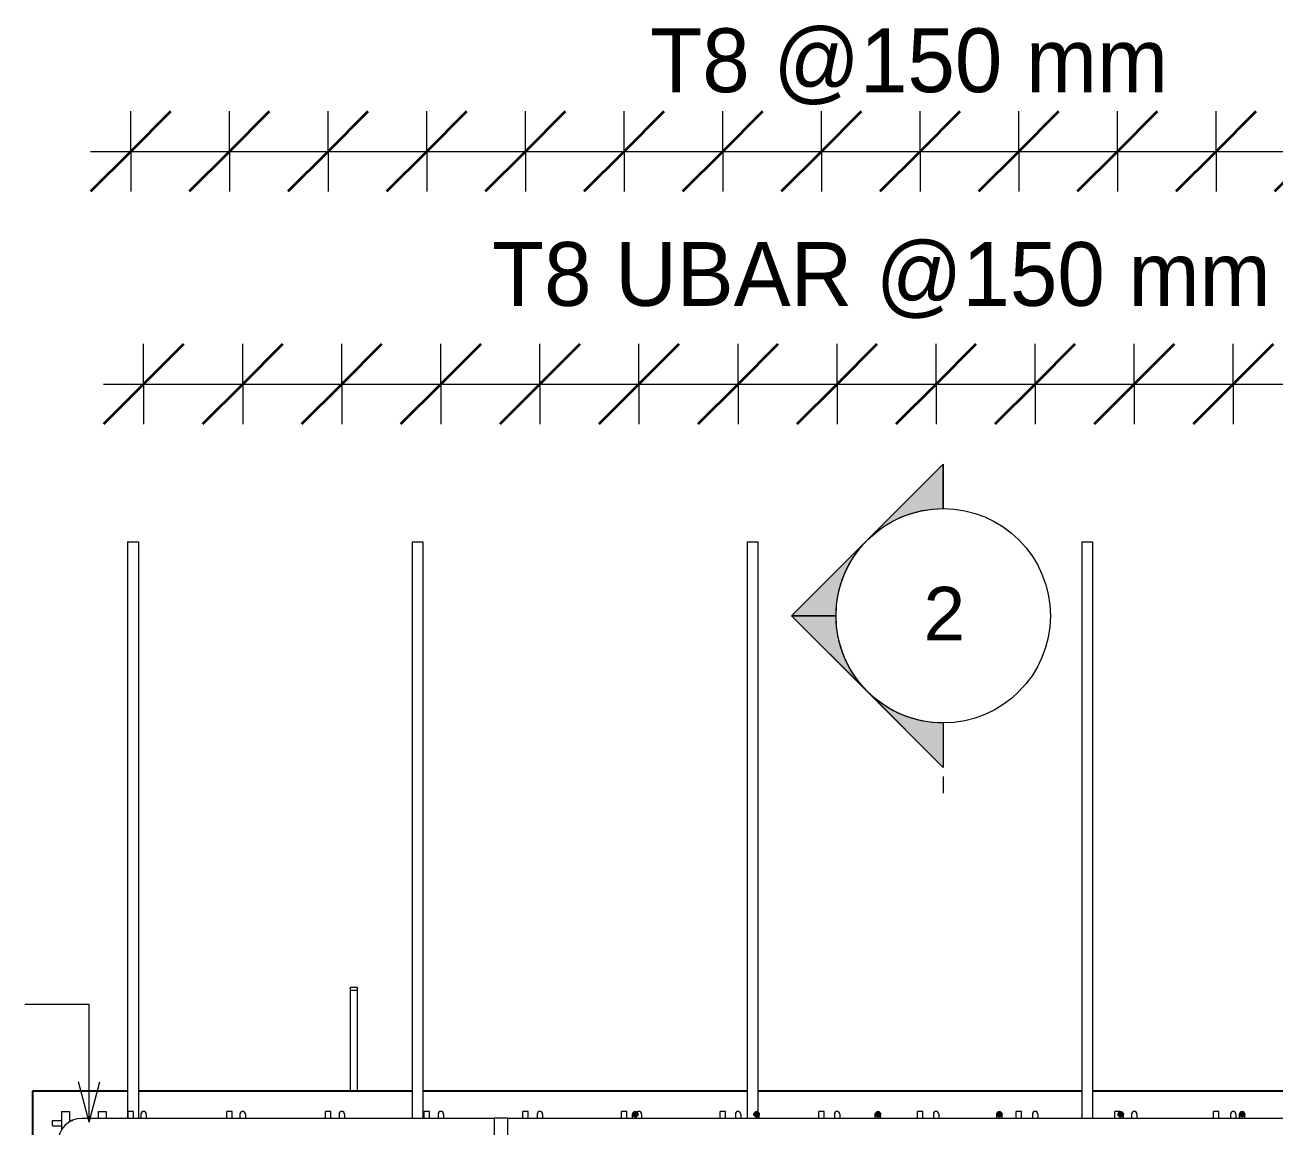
# Model space of a CAD drawing. Header units: millimetres. Extents: x -6138 to 17183, y 2886 to 77066.
# Drawn here: x -4212 to -2346, y 6148 to 7791 of the extents above; entities that cross this region are included whole.
import ezdxf

# ---------------------------------------------------------------- set-up
doc = ezdxf.new("R2010")
doc.units = ezdxf.units.MM
for name, color, linetype, lineweight in [('A-ANNO-DIMS', 211, 'Continuous', 9), ('A-ANNO-DIMS-40', 211, 'Continuous', 9), ('A-GENM', 13, 'Continuous', 18), ('A-WALL', 113, 'Continuous', 25), ('G-ANNO-SYMB', 111, 'Continuous', 9), ('S-RBAR', 171, 'Continuous', 18), ('S-RBAR-IDEN', 171, 'Continuous', 9)]:
    doc.layers.add(name, color=color, linetype=linetype, lineweight=lineweight)
doc.styles.add('Arial', font='arial.ttf', dxfattribs={"height": 80})
doc.styles.add('Nirmala UI', font='Nirmala.ttf', dxfattribs={"height": 95.25})
doc.dimstyles.new('Arc_Length_-_2_5mm_Arial', dxfattribs={"dimscale": 304.8, "dimtxt": 100.546939, "dimasz": 0.393701, "dimexe": 0.19685, "dimexo": 0.0625, "dimgap": 0.229659, "dimtad": 1, "dimdec": 0, "dimzin": 0, "dimdsep": 46, "dimtxsty": 'Arial', "dimblk1": 'OBLIQUE', "dimblk2": 'OBLIQUE', "dimsah": 1, "dimcen": 0.09, "dimdle": 0.19685, "dimazin": 0, "dimtfac": 1, "dimtdec": 4, "dimtix": 1, "dimtmove": 0, "dimatfit": 3, "dimfxl": 0.19685, "dimfxlon": 1, "dimtvp": 1, "dimtolj": 1, "dimtzin": 0, "dimarcsym": 2})
doc.dimstyles.new('Arc_Length_-_2_5mm_Arial_1', dxfattribs={"dimscale": 304.8, "dimtxt": 100.546939, "dimasz": 0.393701, "dimexe": 0.19685, "dimexo": 0.0625, "dimgap": 0.229659, "dimtad": 1, "dimdec": 0, "dimzin": 0, "dimdsep": 46, "dimtxsty": 'Nirmala UI', "dimblk1": 'OBLIQUE', "dimblk2": 'OBLIQUE', "dimsah": 1, "dimcen": 0.09, "dimdle": 0.19685, "dimazin": 0, "dimtfac": 1, "dimtdec": 4, "dimtix": 1, "dimtmove": 0, "dimatfit": 3, "dimfxl": 0.19685, "dimfxlon": 1, "dimtvp": 1, "dimtolj": 1, "dimtzin": 0, "dimarcsym": 2})

# ---------------------------------------------------------------- blocks, each defined once
blk = doc.blocks.new('RR spread anchor face based - RR-SA-2_5-250-614728-Elevation Front 1')
at = {"layer": 'A-GENM'}
for p, q in [((-3725.4, 6350), (-3725.4, 6355)), ((-3725.4, 6355), (-3715.4, 6355)), ((-3725.4, 6199.7), (-3725.4, 6350)), ((-3715.4, 6350), (-3725.4, 6350)), ((-3715.4, 6355), (-3715.4, 6350)), ((-3715.4, 6350), (-3715.4, 6199.7))]:
    blk.add_line(p, q, dxfattribs=at)
blk = doc.blocks.new('Detail View - M_Section Head - Filled SHOP DWG-600895-Elevation Front 1')
at = {"layer": 'G-ANNO-SYMB'}
h = blk.add_hatch(color=256, dxfattribs=at)
edge = h.paths.add_edge_path()
edge.add_line((-1452, 4670.2), (-1385.7, 4670.2))
edge.add_arc((-1225.7, 4670.2), 160, 180, 225)
edge.add_line((-1338.8, 4557.1), (-1452, 4670.2))
h = blk.add_hatch(color=256, dxfattribs=at)
edge = h.paths.add_edge_path()
edge.add_line((-999.4, 4670.2), (-1112.6, 4557.1))
edge.add_arc((-1225.7, 4670.2), 160, 315, 360)
edge.add_line((-1065.7, 4670.2), (-999.4, 4670.2))
h = blk.add_hatch(color=256, dxfattribs=at)
edge = h.paths.add_edge_path()
edge.add_line((-1225.7, 4443.9), (-1338.8, 4557.1))
edge.add_arc((-1225.7, 4670.2), 160, 225, 270)
edge.add_line((-1225.7, 4510.2), (-1225.7, 4443.9))
h = blk.add_hatch(color=256, dxfattribs=at)
edge = h.paths.add_edge_path()
edge.add_line((-1225.7, 4443.9), (-1225.7, 4510.2))
edge.add_arc((-1225.7, 4670.2), 160, 270, 315)
edge.add_line((-1112.6, 4557.1), (-1225.7, 4443.9))
for p, q in [((-1225.7, 4443.9), (-1452, 4670.2)), ((-1385.7, 4670.2), (-1452, 4670.2)), ((-1452, 4670.2), (-1338.8, 4557.1)), ((-1385.7, 4670.2), (-1452, 4670.2)), ((-1225.7, 4443.9), (-999.4, 4670.2)), ((-1112.6, 4557.1), (-999.4, 4670.2)), ((-1065.7, 4670.2), (-999.4, 4670.2)), ((-999.4, 4670.2), (-1065.7, 4670.2)), ((-1338.8, 4557.1), (-1225.7, 4443.9)), ((-1225.7, 4443.9), (-1112.6, 4557.1)), ((-1225.7, 4510.2), (-1225.7, 4443.9)), ((-1225.7, 4443.9), (-1225.7, 4510.2))]:
    blk.add_line(p, q, dxfattribs=at)
for start, end in [(360, 180), (180, 360), (180, 225), (315, 0), (225, 270), (270, 315)]:
    blk.add_arc((-1225.7, 4670.2), 160, start, end, dxfattribs=at)
blk = doc.blocks.new('DIMBLOCK1-Elevation Front 1')
at = {"layer": 'A-ANNO-DIMS-40', "lineweight": 35}
for p, q in [((-4034.5, 7255.1), (-3974.5, 7315.1)), ((-3886.6, 7255.1), (-3826.6, 7315.1)), ((-4034.5, 7255.1), (-4094.5, 7195.1)), ((-3886.6, 7255.1), (-3946.6, 7195.1))]:
    blk.add_line(p, q, dxfattribs=at)
at = {"layer": 'A-ANNO-DIMS-40'}
for p, q in [((-4034.5, 7255.1), (-4034.5, 7315.1)), ((-3886.6, 7255.1), (-3886.6, 7315.1)), ((-4094.5, 7255.1), (-3886.6, 7255.1)), ((-4034.5, 7255.1), (-4034.5, 7195.1)), ((-3886.6, 7255.1), (-3886.6, 7195.1))]:
    blk.add_line(p, q, dxfattribs=at)
blk = doc.blocks.new('_Oblique')
at = {"color": 0, "linetype": 'ByBlock', "lineweight": -2}
blk.add_line((-0.5, -0.5), (0.5, 0.5), dxfattribs=at)
blk = doc.blocks.new('DIMBLOCK2-Elevation Front 1')
at = {"layer": 'A-ANNO-DIMS-40', "lineweight": 35}
for p, q in [((-3886.6, 7255.1), (-3826.6, 7315.1)), ((-3738.6, 7255.1), (-3678.6, 7315.1)), ((-3886.6, 7255.1), (-3946.6, 7195.1)), ((-3738.6, 7255.1), (-3798.6, 7195.1))]:
    blk.add_line(p, q, dxfattribs=at)
at = {"layer": 'A-ANNO-DIMS-40'}
for p, q in [((-3886.6, 7255.1), (-3886.6, 7315.1)), ((-3738.6, 7255.1), (-3738.6, 7315.1)), ((-3886.6, 7255.1), (-3738.6, 7255.1)), ((-3886.6, 7255.1), (-3886.6, 7195.1)), ((-3738.6, 7255.1), (-3738.6, 7195.1))]:
    blk.add_line(p, q, dxfattribs=at)
blk = doc.blocks.new('DIMBLOCK3-Elevation Front 1')
at = {"layer": 'A-ANNO-DIMS-40', "lineweight": 35}
for p, q in [((-3738.6, 7255.1), (-3678.6, 7315.1)), ((-3590.7, 7255.1), (-3530.7, 7315.1)), ((-3738.6, 7255.1), (-3798.6, 7195.1)), ((-3590.7, 7255.1), (-3650.7, 7195.1))]:
    blk.add_line(p, q, dxfattribs=at)
at = {"layer": 'A-ANNO-DIMS-40'}
for p, q in [((-3738.6, 7255.1), (-3738.6, 7315.1)), ((-3590.7, 7255.1), (-3590.7, 7315.1)), ((-3738.6, 7255.1), (-3590.7, 7255.1)), ((-3738.6, 7255.1), (-3738.6, 7195.1)), ((-3590.7, 7255.1), (-3590.7, 7195.1))]:
    blk.add_line(p, q, dxfattribs=at)
blk = doc.blocks.new('DIMBLOCK4-Elevation Front 1')
at = {"layer": 'A-ANNO-DIMS-40', "lineweight": 35}
for p, q in [((-3590.7, 7255.1), (-3530.7, 7315.1)), ((-3442.8, 7255.1), (-3382.8, 7315.1)), ((-3590.7, 7255.1), (-3650.7, 7195.1)), ((-3442.8, 7255.1), (-3502.8, 7195.1))]:
    blk.add_line(p, q, dxfattribs=at)
at = {"layer": 'A-ANNO-DIMS-40'}
for p, q in [((-3590.7, 7255.1), (-3590.7, 7315.1)), ((-3442.8, 7255.1), (-3442.8, 7315.1)), ((-3590.7, 7255.1), (-3442.8, 7255.1)), ((-3590.7, 7255.1), (-3590.7, 7195.1)), ((-3442.8, 7255.1), (-3442.8, 7195.1))]:
    blk.add_line(p, q, dxfattribs=at)
blk = doc.blocks.new('DIMBLOCK5-Elevation Front 1')
at = {"layer": 'A-ANNO-DIMS-40', "lineweight": 35}
for p, q in [((-3442.8, 7255.1), (-3382.8, 7315.1)), ((-3294.9, 7255.1), (-3234.9, 7315.1)), ((-3442.8, 7255.1), (-3502.8, 7195.1)), ((-3294.9, 7255.1), (-3354.9, 7195.1))]:
    blk.add_line(p, q, dxfattribs=at)
at = {"layer": 'A-ANNO-DIMS-40'}
for p, q in [((-3442.8, 7255.1), (-3442.8, 7315.1)), ((-3294.9, 7255.1), (-3294.9, 7315.1)), ((-3442.8, 7255.1), (-3294.9, 7255.1)), ((-3442.8, 7255.1), (-3442.8, 7195.1)), ((-3294.9, 7255.1), (-3294.9, 7195.1))]:
    blk.add_line(p, q, dxfattribs=at)
blk = doc.blocks.new('DIMBLOCK6-Elevation Front 1')
at = {"layer": 'A-ANNO-DIMS-40', "lineweight": 35}
for p, q in [((-3294.9, 7255.1), (-3234.9, 7315.1)), ((-3146.9, 7255.1), (-3086.9, 7315.1)), ((-3294.9, 7255.1), (-3354.9, 7195.1)), ((-3146.9, 7255.1), (-3206.9, 7195.1))]:
    blk.add_line(p, q, dxfattribs=at)
at = {"layer": 'A-ANNO-DIMS-40'}
for p, q in [((-3294.9, 7255.1), (-3294.9, 7315.1)), ((-3146.9, 7255.1), (-3146.9, 7315.1)), ((-3294.9, 7255.1), (-3146.9, 7255.1)), ((-3294.9, 7255.1), (-3294.9, 7195.1)), ((-3146.9, 7255.1), (-3146.9, 7195.1))]:
    blk.add_line(p, q, dxfattribs=at)
blk = doc.blocks.new('DIMBLOCK7-Elevation Front 1')
at = {"layer": 'A-ANNO-DIMS-40', "lineweight": 35}
for p, q in [((-3146.9, 7255.1), (-3086.9, 7315.1)), ((-2999, 7255.1), (-2939, 7315.1)), ((-3146.9, 7255.1), (-3206.9, 7195.1)), ((-2999, 7255.1), (-3059, 7195.1))]:
    blk.add_line(p, q, dxfattribs=at)
at = {"layer": 'A-ANNO-DIMS-40'}
for p, q in [((-3146.9, 7255.1), (-3146.9, 7315.1)), ((-2999, 7255.1), (-2999, 7315.1)), ((-3146.9, 7255.1), (-2999, 7255.1)), ((-3146.9, 7255.1), (-3146.9, 7195.1)), ((-2999, 7255.1), (-2999, 7195.1))]:
    blk.add_line(p, q, dxfattribs=at)
blk = doc.blocks.new('DIMBLOCK8-Elevation Front 1')
at = {"layer": 'A-ANNO-DIMS-40', "lineweight": 35}
for p, q in [((-2999, 7255.1), (-2939, 7315.1)), ((-2851.1, 7255.1), (-2791.1, 7315.1)), ((-2999, 7255.1), (-3059, 7195.1)), ((-2851.1, 7255.1), (-2911.1, 7195.1))]:
    blk.add_line(p, q, dxfattribs=at)
at = {"layer": 'A-ANNO-DIMS-40'}
for p, q in [((-2999, 7255.1), (-2999, 7315.1)), ((-2851.1, 7255.1), (-2851.1, 7315.1)), ((-2999, 7255.1), (-2851.1, 7255.1)), ((-2999, 7255.1), (-2999, 7195.1)), ((-2851.1, 7255.1), (-2851.1, 7195.1))]:
    blk.add_line(p, q, dxfattribs=at)
blk = doc.blocks.new('DIMBLOCK9-Elevation Front 1')
at = {"layer": 'A-ANNO-DIMS-40', "lineweight": 35}
for p, q in [((-2851.1, 7255.1), (-2791.1, 7315.1)), ((-2703.2, 7255.1), (-2643.2, 7315.1)), ((-2851.1, 7255.1), (-2911.1, 7195.1)), ((-2703.2, 7255.1), (-2763.2, 7195.1))]:
    blk.add_line(p, q, dxfattribs=at)
at = {"layer": 'A-ANNO-DIMS-40'}
for p, q in [((-2851.1, 7255.1), (-2851.1, 7315.1)), ((-2703.2, 7255.1), (-2703.2, 7315.1)), ((-2851.1, 7255.1), (-2703.2, 7255.1)), ((-2851.1, 7255.1), (-2851.1, 7195.1)), ((-2703.2, 7255.1), (-2703.2, 7195.1))]:
    blk.add_line(p, q, dxfattribs=at)
blk = doc.blocks.new('DIMBLOCK10-Elevation Front 1')
at = {"layer": 'A-ANNO-DIMS-40', "lineweight": 35}
for p, q in [((-2703.2, 7255.1), (-2643.2, 7315.1)), ((-2555.2, 7255.1), (-2495.2, 7315.1)), ((-2703.2, 7255.1), (-2763.2, 7195.1)), ((-2555.2, 7255.1), (-2615.2, 7195.1))]:
    blk.add_line(p, q, dxfattribs=at)
at = {"layer": 'A-ANNO-DIMS-40'}
for p, q in [((-2703.2, 7255.1), (-2703.2, 7315.1)), ((-2555.2, 7255.1), (-2555.2, 7315.1)), ((-2703.2, 7255.1), (-2555.2, 7255.1)), ((-2703.2, 7255.1), (-2703.2, 7195.1)), ((-2555.2, 7255.1), (-2555.2, 7195.1))]:
    blk.add_line(p, q, dxfattribs=at)
blk = doc.blocks.new('DIMBLOCK11-Elevation Front 1')
at = {"layer": 'A-ANNO-DIMS-40', "lineweight": 35}
for p, q in [((-2555.2, 7255.1), (-2495.2, 7315.1)), ((-2407.3, 7255.1), (-2347.3, 7315.1)), ((-2555.2, 7255.1), (-2615.2, 7195.1)), ((-2407.3, 7255.1), (-2467.3, 7195.1))]:
    blk.add_line(p, q, dxfattribs=at)
at = {"layer": 'A-ANNO-DIMS-40'}
for p, q in [((-2555.2, 7255.1), (-2555.2, 7315.1)), ((-2407.3, 7255.1), (-2407.3, 7315.1)), ((-2555.2, 7255.1), (-2407.3, 7255.1)), ((-2555.2, 7255.1), (-2555.2, 7195.1)), ((-2407.3, 7255.1), (-2407.3, 7195.1))]:
    blk.add_line(p, q, dxfattribs=at)
blk = doc.blocks.new('DIMBLOCK12-Elevation Front 1')
at = {"layer": 'A-ANNO-DIMS-40', "lineweight": 35}
for p, q in [((-2407.3, 7255.1), (-2347.3, 7315.1)), ((-2259.4, 7255.1), (-2199.4, 7315.1)), ((-2407.3, 7255.1), (-2467.3, 7195.1)), ((-2259.4, 7255.1), (-2319.4, 7195.1))]:
    blk.add_line(p, q, dxfattribs=at)
at = {"layer": 'A-ANNO-DIMS-40'}
for p, q in [((-2407.3, 7255.1), (-2407.3, 7315.1)), ((-2259.4, 7255.1), (-2259.4, 7315.1)), ((-2407.3, 7255.1), (-2259.4, 7255.1)), ((-2407.3, 7255.1), (-2407.3, 7195.1)), ((-2259.4, 7255.1), (-2259.4, 7195.1))]:
    blk.add_line(p, q, dxfattribs=at)
blk = doc.blocks.new('DIMBLOCK17-Elevation Front 1')
at = {"layer": 'A-ANNO-DIMS-40', "lineweight": 35}
for p, q in [((-4034.5, 7255.1), (-3974.5, 7315.1)), ((-3886.6, 7255.1), (-3826.6, 7315.1)), ((-3738.6, 7255.1), (-3678.6, 7315.1)), ((-3590.7, 7255.1), (-3530.7, 7315.1)), ((-3442.8, 7255.1), (-3382.8, 7315.1)), ((-3294.9, 7255.1), (-3234.9, 7315.1)), ((-3146.9, 7255.1), (-3086.9, 7315.1)), ((-2999, 7255.1), (-2939, 7315.1)), ((-2851.1, 7255.1), (-2791.1, 7315.1)), ((-2703.2, 7255.1), (-2643.2, 7315.1)), ((-2555.2, 7255.1), (-2495.2, 7315.1)), ((-2407.3, 7255.1), (-2347.3, 7315.1)), ((-2259.4, 7255.1), (-2199.4, 7315.1)), ((-2111.5, 7255.1), (-2051.5, 7315.1)), ((-1963.5, 7255.1), (-1903.5, 7315.1)), ((-1815.6, 7255.1), (-1755.6, 7315.1)), ((-1667.7, 7255.1), (-1607.7, 7315.1)), ((-4034.5, 7255.1), (-4094.5, 7195.1)), ((-3886.6, 7255.1), (-3946.6, 7195.1)), ((-3738.6, 7255.1), (-3798.6, 7195.1)), ((-3590.7, 7255.1), (-3650.7, 7195.1)), ((-3442.8, 7255.1), (-3502.8, 7195.1)), ((-3294.9, 7255.1), (-3354.9, 7195.1)), ((-3146.9, 7255.1), (-3206.9, 7195.1)), ((-2999, 7255.1), (-3059, 7195.1)), ((-2851.1, 7255.1), (-2911.1, 7195.1)), ((-2703.2, 7255.1), (-2763.2, 7195.1)), ((-2555.2, 7255.1), (-2615.2, 7195.1)), ((-2407.3, 7255.1), (-2467.3, 7195.1)), ((-2259.4, 7255.1), (-2319.4, 7195.1)), ((-2111.5, 7255.1), (-2171.5, 7195.1)), ((-1963.5, 7255.1), (-2023.5, 7195.1)), ((-1815.6, 7255.1), (-1875.6, 7195.1)), ((-1667.7, 7255.1), (-1727.7, 7195.1))]:
    blk.add_line(p, q, dxfattribs=at)
at = {"layer": 'A-ANNO-DIMS-40'}
for p, q in [((-4034.5, 7255.1), (-4034.5, 7315.1)), ((-3886.6, 7255.1), (-3886.6, 7315.1)), ((-3738.6, 7255.1), (-3738.6, 7315.1)), ((-3590.7, 7255.1), (-3590.7, 7315.1)), ((-3442.8, 7255.1), (-3442.8, 7315.1)), ((-3294.9, 7255.1), (-3294.9, 7315.1)), ((-3146.9, 7255.1), (-3146.9, 7315.1)), ((-2999, 7255.1), (-2999, 7315.1)), ((-2851.1, 7255.1), (-2851.1, 7315.1)), ((-2703.2, 7255.1), (-2703.2, 7315.1)), ((-2555.2, 7255.1), (-2555.2, 7315.1)), ((-2407.3, 7255.1), (-2407.3, 7315.1)), ((-2259.4, 7255.1), (-2259.4, 7315.1)), ((-2111.5, 7255.1), (-2111.5, 7315.1)), ((-1963.5, 7255.1), (-1963.5, 7315.1)), ((-1815.6, 7255.1), (-1815.6, 7315.1)), ((-1667.7, 7255.1), (-1667.7, 7315.1)), ((-4094.5, 7255.1), (-1607.7, 7255.1)), ((-4094.5, 7255.1), (-3886.6, 7255.1)), ((-4034.5, 7255.1), (-4034.5, 7195.1)), ((-3886.6, 7255.1), (-3738.6, 7255.1)), ((-3886.6, 7255.1), (-3886.6, 7195.1)), ((-3738.6, 7255.1), (-3590.7, 7255.1)), ((-3738.6, 7255.1), (-3738.6, 7195.1)), ((-3590.7, 7255.1), (-3442.8, 7255.1)), ((-3590.7, 7255.1), (-3590.7, 7195.1)), ((-3442.8, 7255.1), (-3294.9, 7255.1)), ((-3442.8, 7255.1), (-3442.8, 7195.1)), ((-3294.9, 7255.1), (-3146.9, 7255.1)), ((-3294.9, 7255.1), (-3294.9, 7195.1)), ((-3146.9, 7255.1), (-2999, 7255.1)), ((-3146.9, 7255.1), (-3146.9, 7195.1)), ((-2999, 7255.1), (-2851.1, 7255.1)), ((-2999, 7255.1), (-2999, 7195.1)), ((-2851.1, 7255.1), (-2703.2, 7255.1)), ((-2851.1, 7255.1), (-2851.1, 7195.1)), ((-2703.2, 7255.1), (-2555.2, 7255.1)), ((-2703.2, 7255.1), (-2703.2, 7195.1)), ((-2555.2, 7255.1), (-2407.3, 7255.1)), ((-2555.2, 7255.1), (-2555.2, 7195.1)), ((-2407.3, 7255.1), (-2259.4, 7255.1)), ((-2407.3, 7255.1), (-2407.3, 7195.1)), ((-2259.4, 7255.1), (-2111.5, 7255.1)), ((-2259.4, 7255.1), (-2259.4, 7195.1)), ((-2111.5, 7255.1), (-1963.5, 7255.1)), ((-2111.5, 7255.1), (-2111.5, 7195.1)), ((-1963.5, 7255.1), (-1815.6, 7255.1)), ((-1963.5, 7255.1), (-1963.5, 7195.1)), ((-1815.6, 7255.1), (-1607.7, 7255.1)), ((-1815.6, 7255.1), (-1815.6, 7195.1)), ((-1667.7, 7255.1), (-1667.7, 7195.1))]:
    blk.add_line(p, q, dxfattribs=at)
blk = doc.blocks.new('_None')
blk = doc.blocks.new('DIMBLOCK18-Elevation Front 1')
at = {"layer": 'A-ANNO-DIMS-40', "lineweight": 35}
for p, q in [((-4053.7, 7602.5), (-3993.7, 7662.5)), ((-3906.4, 7602.5), (-3846.4, 7662.5)), ((-4053.7, 7602.5), (-4113.7, 7542.5)), ((-3906.4, 7602.5), (-3966.4, 7542.5))]:
    blk.add_line(p, q, dxfattribs=at)
at = {"layer": 'A-ANNO-DIMS-40'}
for p, q in [((-4053.7, 7602.5), (-4053.7, 7662.5)), ((-3906.4, 7602.5), (-3906.4, 7662.5)), ((-4113.7, 7602.5), (-3906.4, 7602.5)), ((-4053.7, 7602.5), (-4053.7, 7542.5)), ((-3906.4, 7602.5), (-3906.4, 7542.5))]:
    blk.add_line(p, q, dxfattribs=at)
blk = doc.blocks.new('DIMBLOCK19-Elevation Front 1')
at = {"layer": 'A-ANNO-DIMS-40', "lineweight": 35}
for p, q in [((-3906.4, 7602.5), (-3846.4, 7662.5)), ((-3759, 7602.5), (-3699, 7662.5)), ((-3906.4, 7602.5), (-3966.4, 7542.5)), ((-3759, 7602.5), (-3819, 7542.5))]:
    blk.add_line(p, q, dxfattribs=at)
at = {"layer": 'A-ANNO-DIMS-40'}
for p, q in [((-3906.4, 7602.5), (-3906.4, 7662.5)), ((-3759, 7602.5), (-3759, 7662.5)), ((-3906.4, 7602.5), (-3759, 7602.5)), ((-3906.4, 7602.5), (-3906.4, 7542.5)), ((-3759, 7602.5), (-3759, 7542.5))]:
    blk.add_line(p, q, dxfattribs=at)
blk = doc.blocks.new('DIMBLOCK20-Elevation Front 1')
at = {"layer": 'A-ANNO-DIMS-40', "lineweight": 35}
for p, q in [((-3759, 7602.5), (-3699, 7662.5)), ((-3611.7, 7602.5), (-3551.7, 7662.5)), ((-3759, 7602.5), (-3819, 7542.5)), ((-3611.7, 7602.5), (-3671.7, 7542.5))]:
    blk.add_line(p, q, dxfattribs=at)
at = {"layer": 'A-ANNO-DIMS-40'}
for p, q in [((-3759, 7602.5), (-3759, 7662.5)), ((-3611.7, 7602.5), (-3611.7, 7662.5)), ((-3759, 7602.5), (-3611.7, 7602.5)), ((-3759, 7602.5), (-3759, 7542.5)), ((-3611.7, 7602.5), (-3611.7, 7542.5))]:
    blk.add_line(p, q, dxfattribs=at)
blk = doc.blocks.new('DIMBLOCK21-Elevation Front 1')
at = {"layer": 'A-ANNO-DIMS-40', "lineweight": 35}
for p, q in [((-3611.7, 7602.5), (-3551.7, 7662.5)), ((-3464.4, 7602.5), (-3404.4, 7662.5)), ((-3611.7, 7602.5), (-3671.7, 7542.5)), ((-3464.4, 7602.5), (-3524.4, 7542.5))]:
    blk.add_line(p, q, dxfattribs=at)
at = {"layer": 'A-ANNO-DIMS-40'}
for p, q in [((-3611.7, 7602.5), (-3611.7, 7662.5)), ((-3464.4, 7602.5), (-3464.4, 7662.5)), ((-3611.7, 7602.5), (-3464.4, 7602.5)), ((-3611.7, 7602.5), (-3611.7, 7542.5)), ((-3464.4, 7602.5), (-3464.4, 7542.5))]:
    blk.add_line(p, q, dxfattribs=at)
blk = doc.blocks.new('DIMBLOCK22-Elevation Front 1')
at = {"layer": 'A-ANNO-DIMS-40', "lineweight": 35}
for p, q in [((-3464.4, 7602.5), (-3404.4, 7662.5)), ((-3317, 7602.5), (-3257, 7662.5)), ((-3464.4, 7602.5), (-3524.4, 7542.5)), ((-3317, 7602.5), (-3377, 7542.5))]:
    blk.add_line(p, q, dxfattribs=at)
at = {"layer": 'A-ANNO-DIMS-40'}
for p, q in [((-3464.4, 7602.5), (-3464.4, 7662.5)), ((-3317, 7602.5), (-3317, 7662.5)), ((-3464.4, 7602.5), (-3317, 7602.5)), ((-3464.4, 7602.5), (-3464.4, 7542.5)), ((-3317, 7602.5), (-3317, 7542.5))]:
    blk.add_line(p, q, dxfattribs=at)
blk = doc.blocks.new('DIMBLOCK23-Elevation Front 1')
at = {"layer": 'A-ANNO-DIMS-40', "lineweight": 35}
for p, q in [((-3317, 7602.5), (-3257, 7662.5)), ((-3169.7, 7602.5), (-3109.7, 7662.5)), ((-3317, 7602.5), (-3377, 7542.5)), ((-3169.7, 7602.5), (-3229.7, 7542.5))]:
    blk.add_line(p, q, dxfattribs=at)
at = {"layer": 'A-ANNO-DIMS-40'}
for p, q in [((-3317, 7602.5), (-3317, 7662.5)), ((-3169.7, 7602.5), (-3169.7, 7662.5)), ((-3317, 7602.5), (-3169.7, 7602.5)), ((-3317, 7602.5), (-3317, 7542.5)), ((-3169.7, 7602.5), (-3169.7, 7542.5))]:
    blk.add_line(p, q, dxfattribs=at)
blk = doc.blocks.new('DIMBLOCK24-Elevation Front 1')
at = {"layer": 'A-ANNO-DIMS-40', "lineweight": 35}
for p, q in [((-3169.7, 7602.5), (-3109.7, 7662.5)), ((-3022.4, 7602.5), (-2962.4, 7662.5)), ((-3169.7, 7602.5), (-3229.7, 7542.5)), ((-3022.4, 7602.5), (-3082.4, 7542.5))]:
    blk.add_line(p, q, dxfattribs=at)
at = {"layer": 'A-ANNO-DIMS-40'}
for p, q in [((-3169.7, 7602.5), (-3169.7, 7662.5)), ((-3022.4, 7602.5), (-3022.4, 7662.5)), ((-3169.7, 7602.5), (-3022.4, 7602.5)), ((-3169.7, 7602.5), (-3169.7, 7542.5)), ((-3022.4, 7602.5), (-3022.4, 7542.5))]:
    blk.add_line(p, q, dxfattribs=at)
blk = doc.blocks.new('DIMBLOCK25-Elevation Front 1')
at = {"layer": 'A-ANNO-DIMS-40', "lineweight": 35}
for p, q in [((-3022.4, 7602.5), (-2962.4, 7662.5)), ((-2875, 7602.5), (-2815, 7662.5)), ((-3022.4, 7602.5), (-3082.4, 7542.5)), ((-2875, 7602.5), (-2935, 7542.5))]:
    blk.add_line(p, q, dxfattribs=at)
at = {"layer": 'A-ANNO-DIMS-40'}
for p, q in [((-3022.4, 7602.5), (-3022.4, 7662.5)), ((-2875, 7602.5), (-2875, 7662.5)), ((-3022.4, 7602.5), (-2875, 7602.5)), ((-3022.4, 7602.5), (-3022.4, 7542.5)), ((-2875, 7602.5), (-2875, 7542.5))]:
    blk.add_line(p, q, dxfattribs=at)
blk = doc.blocks.new('DIMBLOCK26-Elevation Front 1')
at = {"layer": 'A-ANNO-DIMS-40', "lineweight": 35}
for p, q in [((-2875, 7602.5), (-2815, 7662.5)), ((-2727.7, 7602.5), (-2667.7, 7662.5)), ((-2875, 7602.5), (-2935, 7542.5)), ((-2727.7, 7602.5), (-2787.7, 7542.5))]:
    blk.add_line(p, q, dxfattribs=at)
at = {"layer": 'A-ANNO-DIMS-40'}
for p, q in [((-2875, 7602.5), (-2875, 7662.5)), ((-2727.7, 7602.5), (-2727.7, 7662.5)), ((-2875, 7602.5), (-2727.7, 7602.5)), ((-2875, 7602.5), (-2875, 7542.5)), ((-2727.7, 7602.5), (-2727.7, 7542.5))]:
    blk.add_line(p, q, dxfattribs=at)
blk = doc.blocks.new('DIMBLOCK27-Elevation Front 1')
at = {"layer": 'A-ANNO-DIMS-40', "lineweight": 35}
for p, q in [((-2727.7, 7602.5), (-2667.7, 7662.5)), ((-2580.3, 7602.5), (-2520.3, 7662.5)), ((-2727.7, 7602.5), (-2787.7, 7542.5)), ((-2580.3, 7602.5), (-2640.3, 7542.5))]:
    blk.add_line(p, q, dxfattribs=at)
at = {"layer": 'A-ANNO-DIMS-40'}
for p, q in [((-2727.7, 7602.5), (-2727.7, 7662.5)), ((-2580.3, 7602.5), (-2580.3, 7662.5)), ((-2727.7, 7602.5), (-2580.3, 7602.5)), ((-2727.7, 7602.5), (-2727.7, 7542.5)), ((-2580.3, 7602.5), (-2580.3, 7542.5))]:
    blk.add_line(p, q, dxfattribs=at)
blk = doc.blocks.new('DIMBLOCK28-Elevation Front 1')
at = {"layer": 'A-ANNO-DIMS-40', "lineweight": 35}
for p, q in [((-2580.3, 7602.5), (-2520.3, 7662.5)), ((-2433, 7602.5), (-2373, 7662.5)), ((-2580.3, 7602.5), (-2640.3, 7542.5)), ((-2433, 7602.5), (-2493, 7542.5))]:
    blk.add_line(p, q, dxfattribs=at)
at = {"layer": 'A-ANNO-DIMS-40'}
for p, q in [((-2580.3, 7602.5), (-2580.3, 7662.5)), ((-2433, 7602.5), (-2433, 7662.5)), ((-2580.3, 7602.5), (-2433, 7602.5)), ((-2580.3, 7602.5), (-2580.3, 7542.5)), ((-2433, 7602.5), (-2433, 7542.5))]:
    blk.add_line(p, q, dxfattribs=at)
blk = doc.blocks.new('DIMBLOCK29-Elevation Front 1')
at = {"layer": 'A-ANNO-DIMS-40', "lineweight": 35}
for p, q in [((-2433, 7602.5), (-2373, 7662.5)), ((-2285.7, 7602.5), (-2225.7, 7662.5)), ((-2433, 7602.5), (-2493, 7542.5)), ((-2285.7, 7602.5), (-2345.7, 7542.5))]:
    blk.add_line(p, q, dxfattribs=at)
at = {"layer": 'A-ANNO-DIMS-40'}
for p, q in [((-2433, 7602.5), (-2433, 7662.5)), ((-2285.7, 7602.5), (-2285.7, 7662.5)), ((-2433, 7602.5), (-2285.7, 7602.5)), ((-2433, 7602.5), (-2433, 7542.5)), ((-2285.7, 7602.5), (-2285.7, 7542.5))]:
    blk.add_line(p, q, dxfattribs=at)
blk = doc.blocks.new('DIMBLOCK34-Elevation Front 1')
at = {"layer": 'A-ANNO-DIMS-40', "lineweight": 35}
for p, q in [((-4053.7, 7602.5), (-3993.7, 7662.5)), ((-3906.4, 7602.5), (-3846.4, 7662.5)), ((-3759, 7602.5), (-3699, 7662.5)), ((-3611.7, 7602.5), (-3551.7, 7662.5)), ((-3464.4, 7602.5), (-3404.4, 7662.5)), ((-3317, 7602.5), (-3257, 7662.5)), ((-3169.7, 7602.5), (-3109.7, 7662.5)), ((-3022.4, 7602.5), (-2962.4, 7662.5)), ((-2875, 7602.5), (-2815, 7662.5)), ((-2727.7, 7602.5), (-2667.7, 7662.5)), ((-2580.3, 7602.5), (-2520.3, 7662.5)), ((-2433, 7602.5), (-2373, 7662.5)), ((-2285.7, 7602.5), (-2225.7, 7662.5)), ((-2138.3, 7602.5), (-2078.3, 7662.5)), ((-1991, 7602.5), (-1931, 7662.5)), ((-1843.6, 7602.5), (-1783.6, 7662.5)), ((-1696.3, 7602.5), (-1636.3, 7662.5)), ((-4053.7, 7602.5), (-4113.7, 7542.5)), ((-3906.4, 7602.5), (-3966.4, 7542.5)), ((-3759, 7602.5), (-3819, 7542.5)), ((-3611.7, 7602.5), (-3671.7, 7542.5)), ((-3464.4, 7602.5), (-3524.4, 7542.5)), ((-3317, 7602.5), (-3377, 7542.5)), ((-3169.7, 7602.5), (-3229.7, 7542.5)), ((-3022.4, 7602.5), (-3082.4, 7542.5)), ((-2875, 7602.5), (-2935, 7542.5)), ((-2727.7, 7602.5), (-2787.7, 7542.5)), ((-2580.3, 7602.5), (-2640.3, 7542.5)), ((-2433, 7602.5), (-2493, 7542.5)), ((-2285.7, 7602.5), (-2345.7, 7542.5)), ((-2138.3, 7602.5), (-2198.3, 7542.5)), ((-1991, 7602.5), (-2051, 7542.5)), ((-1843.6, 7602.5), (-1903.6, 7542.5)), ((-1696.3, 7602.5), (-1756.3, 7542.5))]:
    blk.add_line(p, q, dxfattribs=at)
at = {"layer": 'A-ANNO-DIMS-40'}
for p, q in [((-4053.7, 7602.5), (-4053.7, 7662.5)), ((-3906.4, 7602.5), (-3906.4, 7662.5)), ((-3759, 7602.5), (-3759, 7662.5)), ((-3611.7, 7602.5), (-3611.7, 7662.5)), ((-3464.4, 7602.5), (-3464.4, 7662.5)), ((-3317, 7602.5), (-3317, 7662.5)), ((-3169.7, 7602.5), (-3169.7, 7662.5)), ((-3022.4, 7602.5), (-3022.4, 7662.5)), ((-2875, 7602.5), (-2875, 7662.5)), ((-2727.7, 7602.5), (-2727.7, 7662.5)), ((-2580.3, 7602.5), (-2580.3, 7662.5)), ((-2433, 7602.5), (-2433, 7662.5)), ((-2285.7, 7602.5), (-2285.7, 7662.5)), ((-2138.3, 7602.5), (-2138.3, 7662.5)), ((-1991, 7602.5), (-1991, 7662.5)), ((-1843.6, 7602.5), (-1843.6, 7662.5)), ((-1696.3, 7602.5), (-1696.3, 7662.5)), ((-4113.7, 7602.5), (-1636.3, 7602.5)), ((-4113.7, 7602.5), (-3906.4, 7602.5)), ((-4053.7, 7602.5), (-4053.7, 7542.5)), ((-3906.4, 7602.5), (-3759, 7602.5)), ((-3906.4, 7602.5), (-3906.4, 7542.5)), ((-3759, 7602.5), (-3611.7, 7602.5)), ((-3759, 7602.5), (-3759, 7542.5)), ((-3611.7, 7602.5), (-3464.4, 7602.5)), ((-3611.7, 7602.5), (-3611.7, 7542.5)), ((-3464.4, 7602.5), (-3317, 7602.5)), ((-3464.4, 7602.5), (-3464.4, 7542.5)), ((-3317, 7602.5), (-3169.7, 7602.5)), ((-3317, 7602.5), (-3317, 7542.5)), ((-3169.7, 7602.5), (-3022.4, 7602.5)), ((-3169.7, 7602.5), (-3169.7, 7542.5)), ((-3022.4, 7602.5), (-2875, 7602.5)), ((-3022.4, 7602.5), (-3022.4, 7542.5)), ((-2875, 7602.5), (-2727.7, 7602.5)), ((-2875, 7602.5), (-2875, 7542.5)), ((-2727.7, 7602.5), (-2580.3, 7602.5)), ((-2727.7, 7602.5), (-2727.7, 7542.5)), ((-2580.3, 7602.5), (-2433, 7602.5)), ((-2580.3, 7602.5), (-2580.3, 7542.5)), ((-2433, 7602.5), (-2285.7, 7602.5)), ((-2433, 7602.5), (-2433, 7542.5)), ((-2285.7, 7602.5), (-2138.3, 7602.5)), ((-2285.7, 7602.5), (-2285.7, 7542.5)), ((-2138.3, 7602.5), (-1991, 7602.5)), ((-2138.3, 7602.5), (-2138.3, 7542.5)), ((-1991, 7602.5), (-1843.6, 7602.5)), ((-1991, 7602.5), (-1991, 7542.5)), ((-1843.6, 7602.5), (-1636.3, 7602.5)), ((-1843.6, 7602.5), (-1843.6, 7542.5)), ((-1696.3, 7602.5), (-1696.3, 7542.5))]:
    blk.add_line(p, q, dxfattribs=at)

msp = doc.modelspace()

# ---------------------------------------------------------------- hatches: boundary and pattern name
at = {"layer": 'S-RBAR'}
for points in [[(-3300.4, 6161.3), (-3296.4, 6165.3), (-3300.4, 6169.3), (-3304.4, 6165.3)], [(-3119.1, 6161.3), (-3115.1, 6165.3), (-3119.1, 6169.3), (-3123.1, 6165.3)], [(-2937.9, 6161.3), (-2933.9, 6165.3), (-2937.9, 6169.3), (-2941.9, 6165.3)], [(-2756.6, 6161.3), (-2752.6, 6165.3), (-2756.6, 6169.3), (-2760.6, 6165.3)], [(-2575.4, 6161.3), (-2571.4, 6165.3), (-2575.4, 6169.3), (-2579.4, 6165.3)], [(-2394.1, 6161.3), (-2390.1, 6165.3), (-2394.1, 6169.3), (-2398.1, 6165.3)]]:
    msp.add_hatch(color=256, dxfattribs=at).paths.add_polyline_path(points)
h = msp.add_hatch(color=256, dxfattribs=at)
edge = h.paths.add_edge_path()
edge.add_arc((-3300.4, 6165.3), 4, 0, 360)
h = msp.add_hatch(color=256, dxfattribs=at)
edge = h.paths.add_edge_path()
edge.add_arc((-3119.1, 6165.3), 4, 0, 360)
h = msp.add_hatch(color=256, dxfattribs=at)
edge = h.paths.add_edge_path()
edge.add_arc((-2937.9, 6165.3), 4, 0, 360)
h = msp.add_hatch(color=256, dxfattribs=at)
edge = h.paths.add_edge_path()
edge.add_arc((-2756.6, 6165.3), 4, 0, 360)
h = msp.add_hatch(color=256, dxfattribs=at)
edge = h.paths.add_edge_path()
edge.add_arc((-2575.4, 6165.3), 4, 0, 360)
h = msp.add_hatch(color=256, dxfattribs=at)
edge = h.paths.add_edge_path()
edge.add_arc((-2394.1, 6165.3), 4, 0, 360)

# ---------------------------------------------------------------- linework, layer by layer
at = {"layer": 'A-WALL'}
for p, q in [((-4058.4, 6199.7), (-4200.4, 6199.7)), ((-4200.4, 6199.7), (-4200.4, 3269.7)), ((-3633.4, 6199.7), (-4042.4, 6199.7)), ((-3133.5, 6199.7), (-3617.4, 6199.7)), ((-2633.4, 6199.7), (-3117.4, 6199.7)), ((-2133.4, 6199.7), (-2617.4, 6199.7))]:
    msp.add_line(p, q, dxfattribs=at)
at = {"layer": 'G-ANNO-SYMB'}
msp.add_line((-2840.5, 6669.4), (-2840.5, 6644.7), dxfattribs=at)
at = {"layer": 'S-RBAR'}
for p, q in [((-4058.4, 7019.8), (-4058.4, 6159.2)), ((-4058.4, 7019.8), (-4042.4, 7019.8)), ((-4042.4, 7019.8), (-4042.4, 6159.2)), ((-3633.4, 7019.8), (-3633.4, 6159.2)), ((-3633.4, 7019.8), (-3617.4, 7019.8)), ((-3617.4, 7019.8), (-3617.4, 6159.2)), ((-3133.4, 7019.8), (-3133.4, 6159.2)), ((-3133.4, 7019.8), (-3117.4, 7019.8)), ((-3117.4, 7019.8), (-3117.4, 6168.6)), ((-2633.4, 7019.8), (-2633.4, 6159.2)), ((-2633.4, 7019.8), (-2617.4, 7019.8)), ((-2617.4, 7019.8), (-2617.4, 6159.2)), ((-4170.4, 6156.3), (-4157.4, 6156.3)), ((-4170.4, 6148.3), (-4170.4, 6156.3)), ((-4157.4, 6169.7), (-4157.4, 6141.7)), ((-4157.4, 6169.7), (-4145.4, 6169.7)), ((-4145.4, 6169.7), (-4145.4, 6153.8)), ((-4145.4, 6156.3), (-4140, 6156.3)), ((-3510.4, 6159.2), (-4126.6, 6159.2)), ((-4102.4, 6169.7), (-4102.4, 6159.2)), ((-4102.4, 6169.7), (-4090.4, 6169.7)), ((-4090.4, 6169.7), (-4090.4, 6159.2)), ((-4049.7, 6169.7), (-4057.7, 6169.7)), ((-4057.7, 6159.2), (-4057.7, 6169.7)), ((-4049.7, 6159.2), (-4049.7, 6169.7)), ((-4038.5, 6165.7), (-4038.5, 6159.3)), ((-4030.5, 6165.7), (-4030.5, 6159.3)), ((-3902.4, 6169.7), (-3910.4, 6169.7)), ((-3910.4, 6159.2), (-3910.4, 6169.7)), ((-3902.4, 6159.2), (-3902.4, 6169.7)), ((-3890.6, 6165.7), (-3890.6, 6159.3)), ((-3882.6, 6165.7), (-3882.6, 6159.3)), ((-3755, 6169.7), (-3763, 6169.7)), ((-3763, 6159.2), (-3763, 6169.7)), ((-3755, 6159.2), (-3755, 6169.7)), ((-3742.6, 6165.7), (-3742.6, 6159.3)), ((-3734.6, 6165.7), (-3734.6, 6159.3)), ((-3607.7, 6169.7), (-3615.7, 6169.7)), ((-3615.7, 6159.2), (-3615.7, 6169.7)), ((-3607.7, 6159.2), (-3607.7, 6169.7)), ((-3594.7, 6165.7), (-3594.7, 6159.3)), ((-3586.7, 6165.7), (-3586.7, 6159.3)), ((-3490.4, 6159.7), (-3510.4, 6159.7)), ((-3510.4, 5679.2), (-3510.4, 6159.7)), ((-3490.4, 5679.2), (-3490.4, 6159.7)), ((-1660.4, 6159.2), (-3490.4, 6159.2)), ((-3460.4, 6169.7), (-3468.4, 6169.7)), ((-3468.4, 6159.2), (-3468.4, 6169.7)), ((-3460.4, 6159.2), (-3460.4, 6169.7)), ((-3446.8, 6165.7), (-3446.8, 6159.3)), ((-3438.8, 6165.7), (-3438.8, 6159.3)), ((-3313, 6169.7), (-3321, 6169.7)), ((-3321, 6159.2), (-3321, 6169.7)), ((-3313, 6159.2), (-3313, 6169.7)), ((-3300.4, 6169.3), (-3304.4, 6165.3)), ((-3304.4, 6159.4), (-3304.4, 6165.3)), ((-3304.4, 6165.3), (-3300.4, 6161.3)), ((-3296.4, 6165.3), (-3300.4, 6169.3)), ((-3300.4, 6161.3), (-3296.4, 6165.3)), ((-3298.9, 6165.7), (-3298.9, 6159.3)), ((-3290.9, 6165.7), (-3290.9, 6159.3)), ((-3165.7, 6169.7), (-3173.7, 6169.7)), ((-3173.7, 6159.2), (-3173.7, 6169.7)), ((-3165.7, 6159.2), (-3165.7, 6169.7)), ((-3150.9, 6165.7), (-3150.9, 6159.3)), ((-3142.9, 6165.7), (-3142.9, 6159.3)), ((-3119.1, 6169.3), (-3123.1, 6165.3)), ((-3123.1, 6164.1), (-3123.1, 6165.3)), ((-3123.1, 6165.3), (-3119.1, 6161.3)), ((-3115.1, 6165.3), (-3119.1, 6169.3)), ((-3119.1, 6161.3), (-3115.1, 6165.3)), ((-3117.4, 6162.7), (-3117.4, 6159.2)), ((-3115.1, 6159.4), (-3115.1, 6165.3)), ((-3018.4, 6169.7), (-3026.4, 6169.7)), ((-3026.4, 6159.2), (-3026.4, 6169.7)), ((-3018.4, 6159.2), (-3018.4, 6169.7)), ((-3003, 6165.7), (-3003, 6159.3)), ((-2995, 6165.7), (-2995, 6159.3)), ((-2937.9, 6169.3), (-2941.9, 6165.3)), ((-2941.9, 6159.4), (-2941.9, 6165.3)), ((-2941.9, 6165.3), (-2937.9, 6161.3)), ((-2933.9, 6165.3), (-2937.9, 6169.3)), ((-2937.9, 6161.3), (-2933.9, 6165.3)), ((-2933.9, 6159.4), (-2933.9, 6165.3)), ((-2871, 6169.7), (-2879, 6169.7)), ((-2879, 6159.2), (-2879, 6169.7)), ((-2871, 6159.2), (-2871, 6169.7)), ((-2855.1, 6165.7), (-2855.1, 6159.3)), ((-2847.1, 6165.7), (-2847.1, 6159.3)), ((-2756.6, 6169.3), (-2760.6, 6165.3)), ((-2760.6, 6159.4), (-2760.6, 6165.3)), ((-2760.6, 6165.3), (-2756.6, 6161.3)), ((-2752.6, 6165.3), (-2756.6, 6169.3)), ((-2756.6, 6161.3), (-2752.6, 6165.3)), ((-2752.6, 6159.4), (-2752.6, 6165.3)), ((-2723.7, 6169.7), (-2731.7, 6169.7)), ((-2731.7, 6159.2), (-2731.7, 6169.7)), ((-2723.7, 6159.2), (-2723.7, 6169.7)), ((-2707.2, 6165.7), (-2707.2, 6159.3)), ((-2699.2, 6165.7), (-2699.2, 6159.3)), ((-2576.3, 6169.7), (-2584.3, 6169.7)), ((-2584.3, 6159.2), (-2584.3, 6169.7)), ((-2575.4, 6169.3), (-2579.4, 6165.3)), ((-2579.4, 6165.3), (-2575.4, 6161.3)), ((-2576.3, 6159.2), (-2576.3, 6169.7)), ((-2571.4, 6165.3), (-2575.4, 6169.3)), ((-2575.4, 6161.3), (-2571.4, 6165.3)), ((-2571.4, 6159.4), (-2571.4, 6165.3)), ((-2559.2, 6165.7), (-2559.2, 6159.3)), ((-2551.2, 6165.7), (-2551.2, 6159.3)), ((-2429, 6169.7), (-2437, 6169.7)), ((-2437, 6159.2), (-2437, 6169.7)), ((-2429, 6159.2), (-2429, 6169.7)), ((-2411.3, 6165.7), (-2411.3, 6159.3)), ((-2403.3, 6165.7), (-2403.3, 6159.3)), ((-2394.1, 6169.3), (-2398.1, 6165.3)), ((-2398.1, 6159.4), (-2398.1, 6165.3)), ((-2398.1, 6165.3), (-2394.1, 6161.3)), ((-2390.1, 6165.3), (-2394.1, 6169.3)), ((-2394.1, 6161.3), (-2390.1, 6165.3)), ((-2390.1, 6159.4), (-2390.1, 6165.3)), ((-4170.4, 6148.3), (-4157.4, 6148.3))]:
    msp.add_line(p, q, dxfattribs=at)
for centre in [(-3300.4, 6165.3), (-3119.1, 6165.3), (-2937.9, 6165.3), (-2756.6, 6165.3), (-2575.4, 6165.3), (-2394.1, 6165.3)]:
    msp.add_circle(centre, 4, dxfattribs=at)
for centre, radius, start, end in [((-4126.6, 6123.2), 36, 90, 180), ((-4034.5, 6165.7), 4, 0, 180), ((-4034.5, 6165.7), 4, 112.1431, 144.4069), ((-4034.5, 6165.7), 4, 35.5931, 75), ((-4034.5, 6165.7), 4, 0, 15), ((-3886.6, 6165.7), 4, 0, 180), ((-3886.6, 6165.7), 4, 105, 144.4069), ((-3886.6, 6165.7), 4, 35.5931, 75), ((-3886.6, 6165.7), 4, 0, 15), ((-3738.6, 6165.7), 4, 0, 180), ((-3738.6, 6165.7), 4, 105, 144.4069), ((-3738.6, 6165.7), 4, 35.5931, 75), ((-3738.6, 6165.7), 4, 0, 15), ((-3590.7, 6165.7), 4, 0, 180), ((-3590.7, 6165.7), 4, 105, 144.4069), ((-3590.7, 6165.7), 4, 35.5931, 75), ((-3590.7, 6165.7), 4, 0, 15), ((-3442.8, 6165.7), 4, 0, 180), ((-3442.8, 6165.7), 4, 105, 144.4069), ((-3442.8, 6165.7), 4, 35.5931, 75), ((-3442.8, 6165.7), 4, 0, 15), ((-3300.4, 6165.3), 4, 47.9736, 180), ((-3294.9, 6165.7), 4, 0, 180), ((-3294.9, 6165.7), 4, 105, 143.5056), ((-3294.9, 6165.7), 4, 35.5931, 75), ((-3294.9, 6165.7), 4, 0, 15), ((-3146.9, 6165.7), 4, 0, 180), ((-3146.9, 6165.7), 4, 105, 144.4069), ((-3146.9, 6165.7), 4, 35.5931, 75), ((-3146.9, 6165.7), 4, 0, 15), ((-3119.1, 6165.3), 4, 0, 180), ((-2999, 6165.7), 4, 0, 180), ((-2999, 6165.7), 4, 105, 144.4069), ((-2999, 6165.7), 4, 35.5931, 75), ((-2999, 6165.7), 4, 0, 15), ((-2937.9, 6165.3), 4, 0, 180), ((-2851.1, 6165.7), 4, 0, 180), ((-2851.1, 6165.7), 4, 105, 144.4069), ((-2851.1, 6165.7), 4, 35.5931, 75), ((-2851.1, 6165.7), 4, 0, 15), ((-2756.6, 6165.3), 4, 0, 180), ((-2703.2, 6165.7), 4, 0, 180), ((-2703.2, 6165.7), 4, 105, 144.4069), ((-2703.2, 6165.7), 4, 30, 70.9568), ((-2703.2, 6165.7), 4, 0, 15), ((-2575.4, 6165.3), 4, 0, 103.694), ((-2555.2, 6165.7), 4, 0, 180), ((-2555.2, 6165.7), 4, 105, 144.4069), ((-2555.2, 6165.7), 4, 35.5931, 75), ((-2555.2, 6165.7), 4, 0, 15), ((-2407.3, 6165.7), 4, 0, 180), ((-2407.3, 6165.7), 4, 105, 144.4069), ((-2407.3, 6165.7), 4, 35.5931, 75), ((-2407.3, 6165.7), 4, 0, 15), ((-2394.1, 6165.3), 4, 0, 180)]:
    msp.add_arc(centre, radius, start, end, dxfattribs=at)
at = {"layer": 'S-RBAR-IDEN'}
for p, q in [((-4115.9, 6329.1), (-4211.7, 6329.1)), ((-4115.9, 6153.6), (-4115.9, 6329.1)), ((-4115.9, 6153.6), (-4132, 6213.6)), ((-4115.9, 6153.6), (-4099.9, 6213.6))]:
    msp.add_line(p, q, dxfattribs=at)

# ---------------------------------------------------------------- block references
at = {"layer": 'A-GENM'}
msp.add_blockref('RR spread anchor face based - RR-SA-2_5-250-614728-Elevation Front 1', (0, 0), dxfattribs=at)
at = {"layer": 'G-ANNO-SYMB', "extrusion": (0, 0, -1), "rotation": 90.00000000000038}
msp.add_blockref('Detail View - M_Section Head - Filled SHOP DWG-600895-Elevation Front 1', (7510.7, 8135.1), dxfattribs=at)

# ---------------------------------------------------------------- texts
at = {"layer": 'G-ANNO-SYMB', "insert": (-2869.9, 6952.5), "char_height": 80, "width": 76.962, "attachment_point": 1, "style": 'Arial'}
msp.add_mtext('2', dxfattribs=at)
at = {"layer": 'S-RBAR-IDEN', "char_height": 95.25, "attachment_point": 1, "style": 'Nirmala UI'}
for s, insert, width in [('T8 @150 mm', (-3278.1, 7786), 974.852), ('T8 UBAR @150 mm', (-3514.3, 7467.1), 1430.21)]:
    msp.add_mtext(s, dxfattribs=dict(at, insert=insert, width=width))

# ---------------------------------------------------------------- dimensions: what is measured, and where the dimension line sits
at = {"layer": 'A-ANNO-DIMS'}
for base, p1, p2, text, dimstyle, override, picture, middle in [((-1696.3, 7602.5), (-4053.7, 7542.5), (-1696.3, 7542.5), '2357', 'Arc_Length_-_2_5mm_Arial_1', {"dimpost": '<>', "dimblk1": 'None', "dimblk2": 'None', "dimsah": 1, "dimfxl": 2357.415156}, 'DIMBLOCK34-Elevation Front 1', (-2875, 7721.7)), ((-3906.4, 7602.5), (-4053.7, 7542.5), (-3906.4, 7542.5), ' ', 'Arc_Length_-_2_5mm_Arial_1', {"dimpost": '<>', "dimfxl": 147.338447}, 'DIMBLOCK18-Elevation Front 1', (-3980.1, 7602.5)), ((-3759, 7602.5), (-3906.4, 7542.5), (-3759, 7542.5), ' ', 'Arc_Length_-_2_5mm_Arial_1', {"dimpost": '<>', "dimfxl": 147.338447}, 'DIMBLOCK19-Elevation Front 1', (-3832.7, 7602.5)), ((-3611.7, 7602.5), (-3759, 7542.5), (-3611.7, 7542.5), ' ', 'Arc_Length_-_2_5mm_Arial_1', {"dimpost": '<>', "dimfxl": 147.338447}, 'DIMBLOCK20-Elevation Front 1', (-3685.4, 7602.5)), ((-3464.4, 7602.5), (-3611.7, 7542.5), (-3464.4, 7542.5), ' ', 'Arc_Length_-_2_5mm_Arial_1', {"dimpost": '<>', "dimfxl": 147.338447}, 'DIMBLOCK21-Elevation Front 1', (-3538, 7602.5)), ((-3317, 7602.5), (-3464.4, 7542.5), (-3317, 7542.5), ' ', 'Arc_Length_-_2_5mm_Arial_1', {"dimpost": '<>', "dimfxl": 147.338447}, 'DIMBLOCK22-Elevation Front 1', (-3390.7, 7602.5)), ((-3169.7, 7602.5), (-3317, 7542.5), (-3169.7, 7542.5), ' ', 'Arc_Length_-_2_5mm_Arial_1', {"dimpost": '<>', "dimfxl": 147.338447}, 'DIMBLOCK23-Elevation Front 1', (-3243.4, 7602.5)), ((-3022.4, 7602.5), (-3169.7, 7542.5), (-3022.4, 7542.5), ' ', 'Arc_Length_-_2_5mm_Arial_1', {"dimpost": '<>', "dimfxl": 147.338447}, 'DIMBLOCK24-Elevation Front 1', (-3096, 7602.5)), ((-2875, 7602.5), (-3022.4, 7542.5), (-2875, 7542.5), ' ', 'Arc_Length_-_2_5mm_Arial_1', {"dimpost": '<>', "dimfxl": 147.338447}, 'DIMBLOCK25-Elevation Front 1', (-2948.7, 7602.5)), ((-2727.7, 7602.5), (-2875, 7542.5), (-2727.7, 7542.5), ' ', 'Arc_Length_-_2_5mm_Arial_1', {"dimpost": '<>', "dimfxl": 147.338447}, 'DIMBLOCK26-Elevation Front 1', (-2801.3, 7602.5)), ((-2580.3, 7602.5), (-2727.7, 7542.5), (-2580.3, 7542.5), ' ', 'Arc_Length_-_2_5mm_Arial_1', {"dimpost": '<>', "dimfxl": 147.338447}, 'DIMBLOCK27-Elevation Front 1', (-2654, 7602.5)), ((-2433, 7602.5), (-2580.3, 7542.5), (-2433, 7542.5), ' ', 'Arc_Length_-_2_5mm_Arial_1', {"dimpost": '<>', "dimfxl": 147.338447}, 'DIMBLOCK28-Elevation Front 1', (-2506.7, 7602.5)), ((-2285.7, 7602.5), (-2433, 7542.5), (-2285.7, 7542.5), ' ', 'Arc_Length_-_2_5mm_Arial_1', {"dimpost": '<>', "dimfxl": 147.338447}, 'DIMBLOCK29-Elevation Front 1', (-2359.3, 7602.5)), ((-1667.7, 7255.1), (-4034.5, 7195.1), (-1667.7, 7195.1), '2367', 'Arc_Length_-_2_5mm_Arial', {"dimpost": '<>', "dimblk1": 'None', "dimblk2": 'None', "dimsah": 1, "dimfxl": 2366.787375}, 'DIMBLOCK17-Elevation Front 1', (-2851.1, 7366)), ((-3886.6, 7255.1), (-4034.5, 7195.1), (-3886.6, 7195.1), ' ', 'Arc_Length_-_2_5mm_Arial', {"dimpost": '<>', "dimfxl": 147.924211}, 'DIMBLOCK1-Elevation Front 1', (-3960.5, 7255.1)), ((-3738.6, 7255.1), (-3886.6, 7195.1), (-3738.6, 7195.1), ' ', 'Arc_Length_-_2_5mm_Arial', {"dimpost": '<>', "dimfxl": 147.924211}, 'DIMBLOCK2-Elevation Front 1', (-3812.6, 7255.1)), ((-3590.7, 7255.1), (-3738.6, 7195.1), (-3590.7, 7195.1), ' ', 'Arc_Length_-_2_5mm_Arial', {"dimpost": '<>', "dimfxl": 147.924211}, 'DIMBLOCK3-Elevation Front 1', (-3664.7, 7255.1)), ((-3442.8, 7255.1), (-3590.7, 7195.1), (-3442.8, 7195.1), ' ', 'Arc_Length_-_2_5mm_Arial', {"dimpost": '<>', "dimfxl": 147.924211}, 'DIMBLOCK4-Elevation Front 1', (-3516.7, 7255.1)), ((-3294.9, 7255.1), (-3442.8, 7195.1), (-3294.9, 7195.1), ' ', 'Arc_Length_-_2_5mm_Arial', {"dimpost": '<>', "dimfxl": 147.924211}, 'DIMBLOCK5-Elevation Front 1', (-3368.8, 7255.1)), ((-3146.9, 7255.1), (-3294.9, 7195.1), (-3146.9, 7195.1), ' ', 'Arc_Length_-_2_5mm_Arial', {"dimpost": '<>', "dimfxl": 147.924211}, 'DIMBLOCK6-Elevation Front 1', (-3220.9, 7255.1)), ((-2999, 7255.1), (-3146.9, 7195.1), (-2999, 7195.1), ' ', 'Arc_Length_-_2_5mm_Arial', {"dimpost": '<>', "dimfxl": 147.924211}, 'DIMBLOCK7-Elevation Front 1', (-3073, 7255.1)), ((-2851.1, 7255.1), (-2999, 7195.1), (-2851.1, 7195.1), ' ', 'Arc_Length_-_2_5mm_Arial', {"dimpost": '<>', "dimfxl": 147.924211}, 'DIMBLOCK8-Elevation Front 1', (-2925, 7255.1)), ((-2703.2, 7255.1), (-2851.1, 7195.1), (-2703.2, 7195.1), ' ', 'Arc_Length_-_2_5mm_Arial', {"dimpost": '<>', "dimfxl": 147.924211}, 'DIMBLOCK9-Elevation Front 1', (-2777.1, 7255.1)), ((-2555.2, 7255.1), (-2703.2, 7195.1), (-2555.2, 7195.1), ' ', 'Arc_Length_-_2_5mm_Arial', {"dimpost": '<>', "dimfxl": 147.924211}, 'DIMBLOCK10-Elevation Front 1', (-2629.2, 7255.1)), ((-2407.3, 7255.1), (-2555.2, 7195.1), (-2407.3, 7195.1), ' ', 'Arc_Length_-_2_5mm_Arial', {"dimpost": '<>', "dimfxl": 147.924211}, 'DIMBLOCK11-Elevation Front 1', (-2481.3, 7255.1)), ((-2259.4, 7255.1), (-2407.3, 7195.1), (-2259.4, 7195.1), ' ', 'Arc_Length_-_2_5mm_Arial', {"dimpost": '<>', "dimfxl": 147.924211}, 'DIMBLOCK12-Elevation Front 1', (-2333.4, 7255.1))]:
    dim = msp.add_linear_dim(base=base, p1=p1, p2=p2, text=text, dimstyle=dimstyle, override=override, dxfattribs=at)
    dim.commit()
    dim.dimension.update_dxf_attribs({"geometry": picture, "text_midpoint": middle})

doc.saveas('drawing.dxf')
